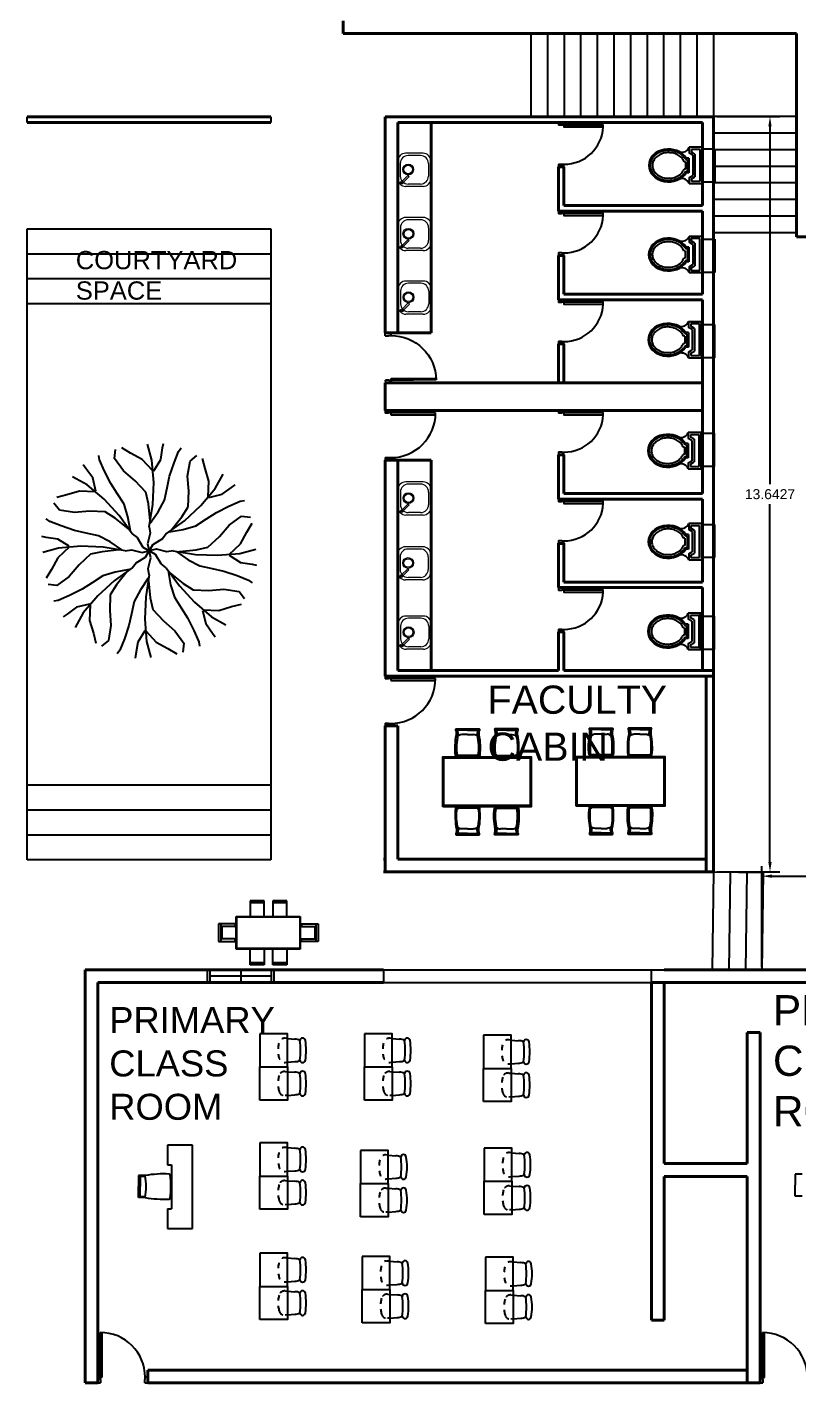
# Model space of a CAD drawing. Header units: metres. Extents: x -353 to 1688, y -477 to 135.
# Drawn here: x 491.9 to 505.81, y -351.88 to -327.39 of the extents above; entities that cross this region are included whole.
import ezdxf

# ---------------------------------------------------------------- set-up
doc = ezdxf.new("R2010")
doc.units = ezdxf.units.M
doc.header["$MEASUREMENT"] = 0
doc.linetypes.add('HIDDEN2', pattern=[0.1875, 0.125, -0.0625])
for name, color, linetype in [('ARCH', 7, 'Continuous'), ('door space', 1, 'Continuous'), ('ID-LOOSE2', 8, 'Continuous'), ('TREES', 82, 'Continuous'), ('WINDOW', 10, 'Continuous')]:
    doc.layers.add(name, color=color, linetype=linetype)
doc.layers.add('DIMENSION', color=240, linetype='Continuous', lineweight=40)
doc.layers.add('WALL', color=2, linetype='Continuous', lineweight=40)
for name, color, linetype, plot in [('FURNITURE', 130, 'Continuous', False), ('STAIR', 231, 'Continuous', False), ('TEXT', 141, 'Continuous', False)]:
    doc.layers.add(name, color=color, linetype=linetype, plot=plot)
doc.styles.get("Standard").update_dxf_attribs({"font": 'arial.ttf'})
doc.dimstyles.new('Annotative', dxfattribs={"dimscale": 0, "dimtxt": 0.18, "dimasz": 0.18, "dimexe": 0.18, "dimexo": 0.0625, "dimgap": 0.09, "dimtad": 0, "dimtih": 1, "dimtoh": 1, "dimdec": 4, "dimzin": 0, "dimdsep": 46, "dimtxsty": 'Standard', "dimcen": 0.09, "dimadec": 0, "dimazin": 0, "dimtfac": 1, "dimtdec": 4, "dimtofl": 0, "dimtmove": 0, "dimatfit": 3, "dimfxl": 1, "dimtolj": 1, "dimtzin": 0, "dimarcsym": 0})

# ---------------------------------------------------------------- blocks, each defined once
blk = doc.blocks.new('BRANCHZ', base_point=(0.5, 0.5))
for p, q in [((0.8758, 0.6211), (0.9341, 0.6629)), ((0.9341, 0.6629), (0.9759, 0.6586)), ((0.8297, 0.5667), (0.8758, 0.6211)), ((0.9298, 0.5334), (0.9591, 0.5878)), ((0.9591, 0.5878), (0.9842, 0.6293)), ((0.7213, 0.5041), (0.7756, 0.5166)), ((0.7756, 0.5166), (0.8297, 0.5667)), ((0.8758, 0.4833), (0.9298, 0.5334)), ((0.5334, 0.5083), (0.5, 0.5)), ((0.5835, 0.4958), (0.5335, 0.5083)), ((0.6126, 0.5001), (0.5835, 0.4958)), ((0.6126, 0.5001), (0.717, 0.4833)), ((0.6294, 0.4958), (0.6837, 0.4582)), ((0.6416, 0.496), (0.7213, 0.5041)), ((0.6837, 0.4582), (0.7381, 0.4289)), ((0.717, 0.4833), (0.8214, 0.479)), ((0.8214, 0.479), (0.9258, 0.4876)), ((0.8758, 0.479), (0.9298, 0.4457)), ((0.9258, 0.4876), (1.001, 0.5083)), ((0.7381, 0.4289), (0.7964, 0.4164)), ((0.7964, 0.4164), (0.8507, 0.4039)), ((0.8507, 0.4039), (0.9133, 0.3831)), ((0.9133, 0.3831), (0.9674, 0.3623)), ((0.9298, 0.4457), (0.9842, 0.4375)), ((0.9842, 0.4375), (1.005, 0.4332)), ((0.9674, 0.3623), (0.9842, 0.3498))]:
    blk.add_line(p, q)
blk = doc.blocks.new('TREE-16')
at = {"xscale": 120, "yscale": 120, "zscale": 120}
for rotation in [134.9999999999999, 90, 44.99999999999985, 180, 224.9999999999999, 314.9999999999998, 270]:
    blk.add_blockref('BRANCHZ', (0, 0), dxfattribs=dict(at, rotation=rotation))
blk.add_blockref('BRANCHZ', (0, 0), dxfattribs=at)
blk = doc.blocks.new('A$C50846A53')
at = {"linetype": 'Continuous'}
for p, q in [((0, 0.74), (0, 0.56)), ((0.5, 0.74), (0, 0.74)), ((0.47, 0.71), (0.03, 0.71)), ((0.03, 0.71), (0.03, 0.59)), ((0.03, 0.59), (0.063, 0.59)), ((0.093, 0.64), (0.063, 0.59)), ((0.11, 0.61), (0.08, 0.56)), ((0.093, 0.64), (0.407, 0.64)), ((0.11, 0.61), (0.39, 0.61)), ((0.42, 0.56), (0.39, 0.61)), ((0.437, 0.59), (0.407, 0.64)), ((0.437, 0.59), (0.47, 0.59)), ((0.47, 0.59), (0.47, 0.71)), ((0.5, 0.56), (0.5, 0.74)), ((0, 0.56), (0.08, 0.56)), ((0.15, 0.557), (0.15, 0.52)), ((0.15, 0.557), (0.351, 0.557)), ((0.17, 0.537), (0.332, 0.537)), ((0.2, 0.507), (0.2, 0.488)), ((0.2, 0.507), (0.301, 0.507)), ((0.301, 0.507), (0.301, 0.488)), ((0.351, 0.557), (0.351, 0.52)), ((0.42, 0.56), (0.5, 0.56))]:
    blk.add_line(p, q, dxfattribs=at)
for centre, radius, start, end in [((-0.039, 0.461), 0.106, 344.642, 68.7339), ((0.11, 0.542), 0.06, 306.0032, 355.4798), ((0.391, 0.542), 0.06, 184.5202, 233.9959), ((0.539, 0.461), 0.106, 111.2661, 195.358)]:
    blk.add_arc(centre, radius, start, end, dxfattribs=at)
blk.add_ellipse((0.251, 0.274), major_axis=(0, 0.274), ratio=0.828948, start_param=0.459479, end_param=5.823706, dxfattribs=at)
for points, knots in [([(0.145, 0.493), (0.144, 0.492), (0.143, 0.491), (0.132, 0.483), (0.123, 0.475), (0.106, 0.457), (0.098, 0.447), (0.084, 0.426), (0.077, 0.415), (0.066, 0.391), (0.061, 0.378), (0.053, 0.352), (0.05, 0.339), (0.045, 0.311), (0.044, 0.298), (0.043, 0.27), (0.043, 0.256), (0.046, 0.228), (0.049, 0.215), (0.055, 0.188), (0.059, 0.175), (0.069, 0.15), (0.075, 0.138), (0.088, 0.116), (0.095, 0.105), (0.111, 0.085), (0.12, 0.077), (0.138, 0.06), (0.147, 0.053), (0.167, 0.041), (0.178, 0.036), (0.199, 0.028), (0.209, 0.025), (0.231, 0.021), (0.242, 0.02), (0.264, 0.02), (0.275, 0.021), (0.297, 0.026), (0.307, 0.029), (0.328, 0.038), (0.338, 0.044), (0.358, 0.057), (0.367, 0.064), (0.385, 0.081), (0.394, 0.09), (0.409, 0.11), (0.416, 0.121), (0.429, 0.144), (0.434, 0.156), (0.444, 0.181), (0.448, 0.194), (0.454, 0.221), (0.456, 0.235), (0.458, 0.262), (0.458, 0.276), (0.457, 0.304), (0.455, 0.318), (0.45, 0.345), (0.447, 0.358), (0.438, 0.384), (0.433, 0.396), (0.421, 0.42), (0.414, 0.431), (0.399, 0.452), (0.391, 0.461), (0.374, 0.479), (0.365, 0.486), (0.356, 0.493)], [0.542145, 0.542145, 0.542145, 0.542145, 0.562703, 0.562703, 0.724661, 0.724661, 0.886619, 0.886619, 1.048577, 1.048577, 1.210535, 1.210535, 1.372493, 1.372493, 1.534451, 1.534451, 1.696409, 1.696409, 1.858367, 1.858367, 2.020325, 2.020325, 2.182283, 2.182283, 2.344241, 2.344241, 2.506199, 2.506199, 2.668157, 2.668157, 2.830115, 2.830115, 2.992073, 2.992073, 3.154031, 3.154031, 3.315989, 3.315989, 3.477947, 3.477947, 3.639905, 3.639905, 3.801863, 3.801863, 3.963821, 3.963821, 4.125779, 4.125779, 4.287737, 4.287737, 4.449695, 4.449695, 4.611653, 4.611653, 4.773611, 4.773611, 4.935569, 4.935569, 5.097526, 5.097526, 5.259484, 5.259484, 5.421442, 5.421442, 5.5834, 5.5834, 5.741045, 5.741045, 5.741045, 5.741045]), ([(0.2, 0.488), (0.17, 0.474), (0.164, 0.47), (0.151, 0.46), (0.144, 0.454), (0.13, 0.439), (0.123, 0.431), (0.111, 0.413), (0.106, 0.404), (0.096, 0.384), (0.091, 0.373), (0.084, 0.352), (0.081, 0.34), (0.076, 0.317), (0.075, 0.305), (0.073, 0.282), (0.073, 0.27), (0.074, 0.246), (0.076, 0.234), (0.08, 0.211), (0.083, 0.2), (0.09, 0.178), (0.095, 0.167), (0.104, 0.147), (0.11, 0.138), (0.122, 0.12), (0.128, 0.112), (0.142, 0.097), (0.149, 0.09), (0.165, 0.078), (0.173, 0.073), (0.189, 0.064), (0.197, 0.06), (0.214, 0.055), (0.222, 0.053), (0.239, 0.05), (0.248, 0.05), (0.266, 0.051), (0.276, 0.052), (0.296, 0.057), (0.306, 0.061), (0.325, 0.071), (0.335, 0.077), (0.353, 0.091), (0.361, 0.099), (0.377, 0.117), (0.384, 0.127), (0.398, 0.149), (0.404, 0.161), (0.414, 0.185), (0.418, 0.198), (0.424, 0.225), (0.426, 0.239), (0.428, 0.267), (0.428, 0.281), (0.426, 0.309), (0.424, 0.323), (0.418, 0.349), (0.414, 0.363), (0.404, 0.387), (0.398, 0.399), (0.385, 0.421), (0.378, 0.431), (0.362, 0.449), (0.353, 0.458), (0.338, 0.469), (0.332, 0.474), (0.301, 0.488)], [0.459479, 0.459479, 0.459479, 0.459479, 0.567422, 0.567422, 0.720865, 0.720865, 0.874307, 0.874307, 1.02775, 1.02775, 1.181192, 1.181192, 1.334635, 1.334635, 1.488077, 1.488077, 1.64152, 1.64152, 1.794963, 1.794963, 1.948405, 1.948405, 2.101848, 2.101848, 2.25529, 2.25529, 2.408733, 2.408733, 2.562175, 2.562175, 2.715618, 2.715618, 2.86906, 2.86906, 3.022503, 3.022503, 3.175946, 3.175946, 3.356457, 3.356457, 3.536968, 3.536968, 3.717479, 3.717479, 3.89799, 3.89799, 4.078501, 4.078501, 4.259012, 4.259012, 4.439523, 4.439523, 4.620035, 4.620035, 4.800546, 4.800546, 4.981057, 4.981057, 5.161568, 5.161568, 5.342079, 5.342079, 5.52259, 5.52259, 5.703101, 5.703101, 5.823706, 5.823706, 5.823706, 5.823706])]:
    blk.add_open_spline(points, degree=3, knots=knots, dxfattribs=at)
blk = doc.blocks.new('DOOR-80')
at = {"layer": 'ARCH', "color": 32}
for p, q in [((-360, -263), (-360, -363)), ((-315, -263), (-360, -263)), ((-360, -363), (-310, -363)), ((-315, -263), (-315, -303)), ((-310, -303), (-315, -303)), ((-310, -303), (-310, -363)), ((390, -363), (390, -303)), ((395, -303), (390, -303)), ((390, -363), (440, -363)), ((440, -263), (395, -263)), ((395, -303), (395, -263)), ((440, -363), (440, -263))]:
    blk.add_line(p, q, dxfattribs=at)
blk.add_lwpolyline([(-280, 447), (-315, 447), (-315, -263), (-280, -263)], close=True, dxfattribs=at)
at = {"layer": 'ARCH', "color": 40}
blk.add_arc((-315, -263), 710, 0, 87.1744, dxfattribs=at)
blk = doc.blocks.new('A$C027E3DAA')
at = {"lineweight": 5}
for p, q in [((48, 356), (128, 276)), ((142, 290), (63, 369)), ((320, 420), (100, 420)), ((291, 388), (131, 388)), ((0, 100), (0, 320)), ((31, 132), (31, 288)), ((128, 276), (142, 290)), ((391, 132), (391, 288)), ((420, 100), (420, 320)), ((291, 32), (131, 32)), ((320, 0), (100, 0))]:
    blk.add_line(p, q, dxfattribs=at)
for centre, radius in [((47, 373), 16.5), ((47, 373), 8.24), ((214, 287), 68.5), ((214, 287), 54.8)]:
    blk.add_circle(centre, radius, dxfattribs=at)
for centre, start, end in [((100, 320), 90, 180), ((131, 288), 90, 180), ((291, 288), 0, 90), ((320, 320), 0, 90), ((100, 100), 180, 270), ((131, 132), 180, 270), ((291, 132), 270, 0), ((320, 100), 270, 0)]:
    blk.add_arc(centre, 100, start, end, dxfattribs=at)
blk = doc.blocks.new('A$C1D6968EA')
at = {"layer": 'ID-LOOSE2'}
for p, q in [((0.001, 0.385), (0.02, 0.387)), ((0.02, 0.387), (0.016, 0.396)), ((0.02, 0.387), (0.02, 0.396)), ((0.374, 0.201), (0.374, 0.308)), ((0.455, 0.201), (0.455, 0.385)), ((0.456, 0.201), (0.456, 0.385)), ((0.464, 0.201), (0.464, 0.385)), ((0.001, 0.017), (0.02, 0.016)), ((0.02, 0.016), (0.016, 0.006)), ((0.02, 0.016), (0.02, 0.006)), ((0.374, 0.201), (0.374, 0.094)), ((0.455, 0.201), (0.455, 0.018)), ((0.456, 0.201), (0.456, 0.018)), ((0.464, 0.201), (0.464, 0.017))]:
    blk.add_line(p, q, dxfattribs=at)
for centre, radius, start, end in [((0.137, -0.752), 1.154, 78.4357, 96.8363), ((-0.011, 0.389), 0.012, 341.7536, 26.5375), ((0.276, 0.307), 0.0978, 0.5164, 53.1927), ((0.346, 0.685), 0.317, 271.1591, 287.5641), ((0.394, 0.618), 0.241, 264.5513, 285.9626), ((0.454, 0.385), 0.000433, 341.7715, 99.2202), ((0.455, 0.385), 0.000725, 357.3762, 107.5208), ((0.461, 0.384), 0.00242, 10.345, 111.3742), ((0.137, 1.154), 1.154, 263.1637, 281.5643), ((-0.011, 0.014), 0.012, 333.4625, 18.2464), ((0.276, 0.095), 0.0978, 306.8073, 359.4836), ((0.346, -0.282), 0.317, 72.4359, 88.8409), ((0.394, -0.216), 0.241, 74.0374, 95.4487), ((0.454, 0.018), 0.000433, 260.7798, 18.2285), ((0.455, 0.018), 0.000725, 252.4792, 2.6238), ((0.461, 0.018), 0.00242, 248.6258, 349.655)]:
    blk.add_arc(centre, radius, start, end, dxfattribs=at)
blk = doc.blocks.new('A$C317A697B')
for p, q in [((-116, 441), (-514, 441)), ((-514, 441), (-514, 0)), ((-116, 398), (-514, 398)), ((-116, 385), (-514, 385)), ((-116, 0), (-116, 441)), ((523, 441), (125, 441)), ((125, 441), (125, 0)), ((523, 398), (125, 398)), ((523, 385), (125, 385)), ((523, 0), (523, 441)), ((-899, -912), (-899, 0)), ((-899, 0), (899, 0)), ((899, 0), (899, -912)), ((-899, -205), (-1402, -205)), ((-1402, -205), (-1402, -699)), ((-1336, -205), (-1336, -699)), ((-946, -274), (-1336, -274)), ((-1311, -274), (-1311, -630)), ((-932, -205), (-932, -259)), ((-889, -902), (-889, -10)), ((-889, -10), (889, -10)), ((889, -10), (889, -902)), ((899, -205), (1402, -205)), ((932, -205), (932, -259)), ((946, -274), (1336, -274)), ((1311, -274), (1311, -630)), ((1336, -205), (1336, -699)), ((1402, -205), (1402, -699)), ((-1402, -699), (-899, -699)), ((-946, -630), (-1336, -630)), ((-932, -699), (-932, -645)), ((1402, -699), (899, -699)), ((932, -699), (932, -645)), ((946, -630), (1336, -630)), ((899, -912), (-899, -912)), ((889, -902), (-889, -902)), ((-514, -1353), (-514, -912)), ((-116, -912), (-116, -1353)), ((125, -1353), (125, -912)), ((523, -912), (523, -1353)), ((-116, -1297), (-514, -1297)), ((-116, -1309), (-514, -1309)), ((-116, -1353), (-514, -1353)), ((523, -1297), (125, -1297)), ((523, -1309), (125, -1309)), ((523, -1353), (125, -1353))]:
    blk.add_line(p, q)
for centre, start, end in [((-946, -259), 270, 0), ((946, -259), 180, 270), ((-946, -645), 0, 90), ((946, -645), 90, 180)]:
    blk.add_arc(centre, 14.7, start, end)
blk = doc.blocks.new('*D166')
at = {"layer": 'Defpoints', "color": 0, "transparency": 16777216}
for p in [(504.299, -329.008), (504.299, -342.651), (505.32, -342.651)]:
    blk.add_point(p, dxfattribs=at)
at = {"layer": 'DIMENSION', "color": 0, "lineweight": -2, "transparency": 16777216}
for p, q in [((504.362, -329.008), (505.5, -329.008)), ((505.32, -329.188), (505.32, -335.648)), ((505.32, -342.471), (505.32, -336.011)), ((504.361, -342.651), (505.5, -342.651))]:
    blk.add_line(p, q, dxfattribs=at)
at = {"layer": 'DIMENSION', "color": 0, "transparency": 16777216}
for points in [[(505.29, -329.188), (505.35, -329.188), (505.32, -329.008)], [(505.29, -342.471), (505.35, -342.471), (505.32, -342.651)]]:
    blk.add_solid(points, dxfattribs=at)
at = {"layer": 'DIMENSION', "color": 0, "transparency": 16777216, "insert": (505.32, -335.83), "char_height": 0.18, "attachment_point": 5}
blk.add_mtext('\\A1;13.6427', dxfattribs=at)
blk = doc.blocks.new('*D167')
at = {"layer": 'Defpoints', "color": 0, "transparency": 16777216}
for p in [(515.387, -342.729), (505.175, -344.433), (515.387, -344.421)]:
    blk.add_point(p, dxfattribs=at)
at = {"layer": 'DIMENSION', "color": 0, "lineweight": -2, "transparency": 16777216}
for p, q in [((505.175, -344.37), (505.175, -342.549)), ((515.387, -344.358), (515.387, -342.549)), ((505.355, -342.729), (509.756, -342.729)), ((515.207, -342.729), (510.806, -342.729))]:
    blk.add_line(p, q, dxfattribs=at)
at = {"layer": 'DIMENSION', "color": 0, "transparency": 16777216}
for points in [[(505.355, -342.699), (505.355, -342.759), (505.175, -342.729)], [(515.207, -342.699), (515.207, -342.759), (515.387, -342.729)]]:
    blk.add_solid(points, dxfattribs=at)
at = {"layer": 'DIMENSION', "color": 0, "transparency": 16777216, "insert": (510.281, -342.729), "char_height": 0.18, "attachment_point": 5}
blk.add_mtext('\\A1;10.2117', dxfattribs=at)

msp = doc.modelspace()

# ---------------------------------------------------------------- linework, layer by layer
for p, q in [((500.99921, -327.50818), (500.99921, -329.00818)), ((501.89921, -327.50818), (501.89921, -329.00818)), ((504.29921, -327.50818), (504.29921, -329.00818)), ((504.29921, -329.00818), (500.99921, -329.00818)), ((492.94998, -344.42084), (498.33921, -344.42084)), ((493.17998, -344.42084), (498.33921, -344.42084)), ((503.17998, -344.42084), (503.40998, -344.42084)), ((492.94998, -351.88084), (493.17998, -351.88084)), ((494.07998, -351.65084), (503.17998, -351.65084)), ((494.07998, -351.88084), (503.40998, -351.88084))]:
    msp.add_line(p, q)
at = {"layer": 'Defpoints'}
for p, q in [((491.90173, -329.11632), (491.90173, -329.01632)), ((496.30173, -329.01632), (496.30173, -329.11632)), ((491.90173, -331.03664), (496.30173, -331.03664)), ((491.90173, -342.43664), (491.90173, -331.03664)), ((496.30173, -331.03664), (496.30173, -342.43664)), ((496.30173, -342.43664), (491.90173, -342.43664))]:
    msp.add_line(p, q, dxfattribs=at)
at = {"layer": 'door space'}
for p, q in [((498.36953, -332.92009), (498.46953, -332.91908)), ((498.37003, -332.97009), (498.36953, -332.92009)), ((498.37003, -332.97009), (498.43003, -332.96948)), ((498.42998, -332.96448), (498.46998, -332.96408)), ((498.46953, -332.91908), (498.46998, -332.96408)), ((498.47776, -333.73904), (499.28772, -333.73091)), ((498.47811, -333.77404), (498.47776, -333.73904)), ((499.28807, -333.76591), (498.47811, -333.77404)), ((498.43806, -333.76944), (498.37806, -333.77004)), ((498.37857, -333.82004), (498.37806, -333.77004)), ((498.47856, -333.81904), (498.37857, -333.82004)), ((498.43806, -333.76944), (498.43811, -333.77444)), ((498.47811, -333.77404), (498.43811, -333.77444)), ((498.47811, -333.77404), (498.47856, -333.81904)), ((498.37098, -334.31434), (498.37098, -334.36434)), ((498.47098, -334.31434), (498.37098, -334.31434)), ((498.43098, -334.36434), (498.37098, -334.36434)), ((498.47098, -334.35934), (498.43098, -334.35934)), ((498.43098, -334.36434), (498.43098, -334.35934)), ((498.47098, -334.35934), (498.47098, -334.31434)), ((499.28098, -334.35934), (498.47098, -334.35934)), ((498.47098, -334.35934), (498.47098, -334.39434)), ((498.47098, -334.39434), (499.28098, -334.39434)), ((498.37098, -335.16434), (498.37098, -335.21434)), ((498.37098, -335.16434), (498.43098, -335.16434)), ((498.37098, -335.21434), (498.47098, -335.21434)), ((498.43098, -335.16934), (498.43098, -335.16434)), ((498.43098, -335.16934), (498.47098, -335.16934)), ((498.47098, -335.21434), (498.47098, -335.16934)), ((498.36889, -339.11632), (498.36889, -339.16632)), ((498.46889, -339.11632), (498.36889, -339.11632)), ((498.46889, -339.16132), (498.46889, -339.11632)), ((498.42889, -339.16632), (498.36889, -339.16632)), ((498.46889, -339.16132), (498.42889, -339.16132)), ((498.42889, -339.16632), (498.42889, -339.16132)), ((499.27889, -339.16132), (498.46889, -339.16132)), ((498.46889, -339.16132), (498.46889, -339.19632)), ((498.46889, -339.19632), (499.27889, -339.19632)), ((498.36889, -339.96632), (498.36889, -340.01632)), ((498.36889, -339.96632), (498.42889, -339.96632)), ((498.36889, -340.01632), (498.46889, -340.01632)), ((498.42889, -339.97132), (498.42889, -339.96632)), ((498.42889, -339.97132), (498.46889, -339.97132)), ((498.46889, -340.01632), (498.46889, -339.97132)), ((493.22317, -350.97015), (493.22317, -351.78015)), ((493.25817, -351.78015), (493.25817, -350.97015)), ((505.1849, -350.97084), (505.1849, -351.78084)), ((505.2199, -351.78084), (505.2199, -350.97084)), ((493.22317, -351.78015), (493.17817, -351.78015)), ((493.17817, -351.78015), (493.17817, -351.88015)), ((493.17817, -351.88015), (493.22817, -351.88015)), ((493.22317, -351.78015), (493.25817, -351.78015)), ((493.22317, -351.78015), (493.22317, -351.82015)), ((493.22817, -351.82015), (493.22317, -351.82015)), ((493.22817, -351.82015), (493.22817, -351.88015)), ((494.03317, -351.82015), (494.02817, -351.82015)), ((494.02817, -351.88015), (494.02817, -351.82015)), ((494.02817, -351.88015), (494.07817, -351.88015)), ((494.07817, -351.78015), (494.03317, -351.78015)), ((494.03317, -351.82015), (494.03317, -351.78015)), ((494.07817, -351.88015), (494.07817, -351.78015)), ((505.1849, -351.78084), (505.1399, -351.78084)), ((505.1399, -351.78084), (505.1399, -351.88084)), ((505.1399, -351.88084), (505.1899, -351.88084)), ((505.1849, -351.78084), (505.2199, -351.78084)), ((505.1849, -351.78084), (505.1849, -351.82084)), ((505.1899, -351.82084), (505.1849, -351.82084)), ((505.1899, -351.82084), (505.1899, -351.88084))]:
    msp.add_line(p, q, dxfattribs=at)
at = {"layer": 'door space', "extrusion": (0, 0, -1)}
msp.add_ellipse((498.47811, -333.77404), major_axis=(0.57848, -0.56698), ratio=1, start_param=3.92699082, end_param=5.49778714, dxfattribs=at)
at = {"layer": 'door space'}
for centre, major_axis in [((498.47098, -334.35934), (0.57276, 0.57276)), ((498.46889, -339.16132), (0.57276, 0.57276)), ((493.22317, -351.78015), (-0.57276, 0.57276)), ((505.1849, -351.78084), (-0.57276, 0.57276))]:
    msp.add_ellipse(centre, major_axis=major_axis, ratio=1, start_param=3.92699082, end_param=5.49778714, dxfattribs=at)
at = {"layer": 'FURNITURE'}
for p, q in [((496.6035, -345.66068), (496.73857, -345.67264)), ((498.49408, -345.66068), (498.62915, -345.67264)), ((500.64309, -345.68786), (500.77816, -345.69983)), ((496.6035, -346.08879), (496.73857, -346.079)), ((498.49408, -346.08879), (498.62915, -346.079)), ((500.64309, -346.11597), (500.77816, -346.10618)), ((496.6035, -346.25999), (496.73857, -346.26978)), ((498.49408, -346.25999), (498.62915, -346.26978)), ((500.64309, -346.28718), (500.77816, -346.29697)), ((496.6035, -346.6881), (496.73857, -346.67614)), ((498.49408, -346.6881), (498.62915, -346.67614)), ((500.64309, -346.71528), (500.77816, -346.70332)), ((494.43673, -347.58987), (494.43673, -347.93987)), ((494.88673, -347.58987), (494.43673, -347.58987)), ((494.88673, -349.08987), (494.88673, -347.58987)), ((496.60372, -347.63126), (496.73879, -347.64322)), ((494.43673, -347.93987), (494.51173, -347.93987)), ((494.51173, -347.93987), (494.51173, -348.73987)), ((498.42608, -347.76716), (498.56115, -347.77912)), ((500.65669, -347.72639), (500.79177, -347.73835)), ((494.03673, -348.13487), (493.91173, -348.13487)), ((493.91173, -348.13487), (493.91173, -348.33487)), ((494.03877, -348.15087), (493.94673, -348.15087)), ((493.94673, -348.15087), (493.94673, -348.33487)), ((496.60372, -348.05936), (496.73879, -348.04957)), ((498.42608, -348.19527), (498.56115, -348.18548)), ((500.65669, -348.15449), (500.79177, -348.1447)), ((505.90216, -348.10939), (505.77716, -348.10939)), ((505.77716, -348.10939), (505.77716, -348.30939)), ((493.91173, -348.53487), (493.91173, -348.33487)), ((493.94673, -348.51887), (493.94673, -348.33487)), ((496.60372, -348.23057), (496.73879, -348.24036)), ((498.42608, -348.36647), (498.56115, -348.37626)), ((500.65669, -348.3257), (500.79177, -348.33549)), ((505.77716, -348.50939), (505.77716, -348.30939)), ((494.03673, -348.53487), (493.91173, -348.53487)), ((494.03877, -348.51887), (493.94673, -348.51887)), ((496.60372, -348.65868), (496.73879, -348.64671)), ((505.90216, -348.50939), (505.77716, -348.50939)), ((494.43673, -348.73987), (494.51173, -348.73987)), ((494.43673, -348.73987), (494.43673, -349.08987)), ((498.42608, -348.79458), (498.56115, -348.78262)), ((500.65669, -348.75381), (500.79177, -348.74184)), ((494.43673, -349.08987), (494.88673, -349.08987)), ((496.60372, -349.62471), (496.73879, -349.63668)), ((498.45328, -349.68338), (498.58835, -349.69534)), ((500.6839, -349.69697), (500.81897, -349.70893)), ((496.60372, -350.05282), (496.73879, -350.04303)), ((498.45328, -350.11148), (498.58835, -350.10169)), ((500.6839, -350.12507), (500.81897, -350.11528)), ((496.60372, -350.22403), (496.73879, -350.23382)), ((498.45328, -350.28269), (498.58835, -350.29248)), ((500.6839, -350.29628), (500.81897, -350.30607)), ((496.60372, -350.65213), (496.73879, -350.64017)), ((498.45328, -350.71079), (498.58835, -350.69883)), ((500.6839, -350.72438), (500.81897, -350.71242))]:
    msp.add_line(p, q, dxfattribs=at)
for points in [[(500.07033, -340.0846, 0.10252325), (500.06075, -340.17198, -0.08046065), (500.07632, -340.54921, -0.30229994), (500.0519, -340.54628, 0.1979323), (500.04276, -340.54562, -0.02819302), (499.98869, -340.54921), (499.85864, -340.54921), (499.7286, -340.54921, -0.02819302), (499.67453, -340.54562, 0.1979323), (499.66539, -340.54628, -0.30229994), (499.64096, -340.54921, -0.08046065), (499.65654, -340.17198, 0.10252325), (499.64695, -340.0846, -0.58711132), (499.65773, -340.06541), (500.05955, -340.06541, -0.58711132)], [(500.34695, -340.0846, -0.10252325), (500.35654, -340.17198, 0.08046065), (500.34096, -340.54921, 0.30229994), (500.36539, -340.54628, -0.1979323), (500.37453, -340.54562, 0.02819302), (500.4286, -340.54921), (500.55864, -340.54921), (500.68869, -340.54921, 0.02819302), (500.74276, -340.54562, -0.1979323), (500.7519, -340.54628, 0.30229994), (500.77632, -340.54921, 0.08046065), (500.76075, -340.17198, -0.10252325), (500.77033, -340.0846, 0.58711132), (500.75955, -340.06541), (500.35773, -340.06541, 0.58711132)], [(502.48123, -340.07544, 0.10252325), (502.47165, -340.16283, -0.08046065), (502.48722, -340.54005, -0.30229994), (502.4628, -340.53713, 0.1979323), (502.45366, -340.53646, -0.02819302), (502.39959, -340.54005), (502.26954, -340.54005), (502.1395, -340.54005, -0.02819302), (502.08543, -340.53646, 0.1979323), (502.07629, -340.53713, -0.30229994), (502.05186, -340.54005, -0.08046065), (502.06743, -340.16283, 0.10252325), (502.05785, -340.07544, -0.58711132), (502.06863, -340.05625), (502.47045, -340.05625, -0.58711132)], [(502.75785, -340.07544, -0.10252325), (502.76743, -340.16283, 0.08046065), (502.75186, -340.54005, 0.30229994), (502.77629, -340.53713, -0.1979323), (502.78543, -340.53646, 0.02819302), (502.8395, -340.54005), (502.96954, -340.54005), (503.09959, -340.54005, 0.02819302), (503.15366, -340.53646, -0.1979323), (503.1628, -340.53713, 0.30229994), (503.18722, -340.54005, 0.08046065), (503.17165, -340.16283, -0.10252325), (503.18123, -340.07544, 0.58711132), (503.17045, -340.05625), (502.76863, -340.05625, 0.58711132)], [(500.07033, -341.96383, -0.10252325), (500.06075, -341.87644, 0.08046065), (500.07632, -341.49921, 0.30229994), (500.0519, -341.50214, -0.1979323), (500.04276, -341.5028, 0.02819302), (499.98869, -341.49921), (499.85864, -341.49921), (499.7286, -341.49921, 0.02819302), (499.67453, -341.5028, -0.1979323), (499.66539, -341.50214, 0.30229994), (499.64096, -341.49921, 0.08046065), (499.65654, -341.87644, -0.10252325), (499.64695, -341.96383, 0.58711132), (499.65773, -341.98301), (500.05955, -341.98301, 0.58711132)], [(500.34695, -341.96383, 0.10252325), (500.35654, -341.87644, -0.08046065), (500.34096, -341.49921, -0.30229994), (500.36539, -341.50214, 0.1979323), (500.37453, -341.5028, -0.02819302), (500.4286, -341.49921), (500.55864, -341.49921), (500.68869, -341.49921, -0.02819302), (500.74276, -341.5028, 0.1979323), (500.7519, -341.50214, -0.30229994), (500.77632, -341.49921, -0.08046065), (500.76075, -341.87644, 0.10252325), (500.77033, -341.96383, -0.58711132), (500.75955, -341.98301), (500.35773, -341.98301, -0.58711132)], [(502.48123, -341.95467, -0.10252325), (502.47165, -341.86728, 0.08046065), (502.48722, -341.49005, 0.30229994), (502.4628, -341.49298, -0.1979323), (502.45366, -341.49365, 0.02819302), (502.39959, -341.49005), (502.26954, -341.49005), (502.1395, -341.49005, 0.02819302), (502.08543, -341.49365, -0.1979323), (502.07629, -341.49298, 0.30229994), (502.05186, -341.49005, 0.08046065), (502.06743, -341.86728, -0.10252325), (502.05785, -341.95467, 0.58711132), (502.06863, -341.97385), (502.47045, -341.97385, 0.58711132)], [(502.75785, -341.95467, 0.10252325), (502.76743, -341.86728, -0.08046065), (502.75186, -341.49005, -0.30229994), (502.77629, -341.49298, 0.1979323), (502.78543, -341.49365, -0.02819302), (502.8395, -341.49005), (502.96954, -341.49005), (503.09959, -341.49005, -0.02819302), (503.15366, -341.49365, 0.1979323), (503.1628, -341.49298, -0.30229994), (503.18722, -341.49005, -0.08046065), (503.17165, -341.86728, 0.10252325), (503.18123, -341.95467, -0.58711132), (503.17045, -341.97385), (502.76863, -341.97385, -0.58711132)]]:
    msp.add_lwpolyline(points, format="xyb", close=True, dxfattribs=at)
for points in [[(499.40864, -341.47421), (499.40864, -340.57421), (501.00864, -340.57421), (501.00864, -341.47421)], [(499.42864, -341.45421), (499.42864, -340.59421), (500.98864, -340.59421), (500.98864, -341.45421)], [(501.81954, -341.46505), (501.81954, -340.56505), (503.41954, -340.56505), (503.41954, -341.46505)], [(501.83954, -341.44505), (501.83954, -340.58505), (503.39954, -340.58505), (503.39954, -341.44505)], [(496.1035, -345.57439), (496.1035, -346.17439), (496.6035, -346.17439), (496.6035, -345.57439)], [(497.99408, -345.57439), (497.99408, -346.17439), (498.49408, -346.17439), (498.49408, -345.57439)], [(500.14309, -345.60157), (500.14309, -346.20157), (500.64309, -346.20157), (500.64309, -345.60157)], [(496.1035, -346.77439), (496.1035, -346.17439), (496.6035, -346.17439), (496.6035, -346.77439)], [(497.99408, -346.77439), (497.99408, -346.17439), (498.49408, -346.17439), (498.49408, -346.77439)], [(500.14309, -346.80157), (500.14309, -346.20157), (500.64309, -346.20157), (500.64309, -346.80157)], [(496.10372, -347.54497), (496.10372, -348.14497), (496.60372, -348.14497), (496.60372, -347.54497)], [(497.92608, -347.68087), (497.92608, -348.28087), (498.42608, -348.28087), (498.42608, -347.68087)], [(500.15669, -347.6401), (500.15669, -348.2401), (500.65669, -348.2401), (500.65669, -347.6401)], [(496.10372, -348.74497), (496.10372, -348.14497), (496.60372, -348.14497), (496.60372, -348.74497)], [(497.92608, -348.88087), (497.92608, -348.28087), (498.42608, -348.28087), (498.42608, -348.88087)], [(500.15669, -348.8401), (500.15669, -348.2401), (500.65669, -348.2401), (500.65669, -348.8401)], [(496.10372, -349.53842), (496.10372, -350.13842), (496.60372, -350.13842), (496.60372, -349.53842)], [(497.95328, -349.59709), (497.95328, -350.19709), (498.45328, -350.19709), (498.45328, -349.59709)], [(500.1839, -349.61068), (500.1839, -350.21068), (500.6839, -350.21068), (500.6839, -349.61068)], [(496.10372, -350.73842), (496.10372, -350.13842), (496.60372, -350.13842), (496.60372, -350.73842)], [(497.95328, -350.79709), (497.95328, -350.19709), (498.45328, -350.19709), (498.45328, -350.79709)], [(500.1839, -350.81068), (500.1839, -350.21068), (500.6839, -350.21068), (500.6839, -350.81068)]]:
    msp.add_lwpolyline(points, close=True, dxfattribs=at)
at = {"layer": 'FURNITURE', "linetype": 'HIDDEN2', "ltscale": 0.03, "flags": 128}
for points in [[(496.6035, -345.66068), (496.56071, -345.65689, 0.35850154), (496.45424, -345.72992, 0.14150797), (496.45424, -346.01886, 0.35850154), (496.56071, -346.09189), (496.6035, -346.08879)], [(498.49408, -345.66068), (498.45129, -345.65689, 0.35850154), (498.34483, -345.72992, 0.14150797), (498.34483, -346.01886, 0.35850154), (498.45129, -346.09189), (498.49408, -346.08879)], [(500.64309, -345.68786), (500.6003, -345.68407, 0.35850154), (500.49384, -345.7571, 0.14150797), (500.49384, -346.04604, 0.35850154), (500.6003, -346.11907), (500.64309, -346.11597)], [(496.60372, -347.63126), (496.56093, -347.62747, 0.35850154), (496.45447, -347.70049, 0.14150797), (496.45447, -347.98944, 0.35850154), (496.56093, -348.06246), (496.60372, -348.05936)], [(500.65669, -347.72639), (500.6139, -347.7226, 0.35850154), (500.50744, -347.79563, 0.14150797), (500.50744, -348.08457, 0.35850154), (500.6139, -348.1576), (500.65669, -348.15449)], [(498.42608, -347.76716), (498.38329, -347.76337, 0.35850154), (498.27682, -347.8364, 0.14150797), (498.27682, -348.12534, 0.35850154), (498.38329, -348.19837), (498.42608, -348.19527)], [(496.60372, -349.62471), (496.56093, -349.62092, 0.35850154), (496.45447, -349.69395, 0.14150797), (496.45447, -349.98289, 0.35850154), (496.56093, -350.05592), (496.60372, -350.05282)], [(498.45328, -349.68338), (498.41049, -349.67959, 0.35850154), (498.30403, -349.75261, 0.14150797), (498.30403, -350.04156, 0.35850154), (498.41049, -350.11458), (498.45328, -350.11148)], [(500.6839, -349.69697), (500.64111, -349.69318, 0.35850154), (500.53464, -349.7662, 0.14150797), (500.53464, -350.05515, 0.35850154), (500.64111, -350.12817), (500.6839, -350.12507)]]:
    msp.add_lwpolyline(points, format="xyb", dxfattribs=at)
at = {"layer": 'FURNITURE', "linetype": 'HIDDEN2', "ltscale": 0.03}
for points in [[(496.6035, -346.6881), (496.56071, -346.69189, -0.35850154), (496.45424, -346.61886, -0.14150797), (496.45424, -346.32992, -0.35850154), (496.56071, -346.25689), (496.6035, -346.25999)], [(498.49408, -346.6881), (498.45129, -346.69189, -0.35850154), (498.34483, -346.61886, -0.14150797), (498.34483, -346.32992, -0.35850154), (498.45129, -346.25689), (498.49408, -346.25999)], [(500.64309, -346.71528), (500.6003, -346.71907, -0.35850154), (500.49384, -346.64604, -0.14150797), (500.49384, -346.3571, -0.35850154), (500.6003, -346.28407), (500.64309, -346.28718)], [(496.60372, -348.65868), (496.56093, -348.66246, -0.35850154), (496.45447, -348.58944, -0.14150797), (496.45447, -348.30049, -0.35850154), (496.56093, -348.22747), (496.60372, -348.23057)], [(498.42608, -348.79458), (498.38329, -348.79837, -0.35850154), (498.27682, -348.72534, -0.14150797), (498.27682, -348.4364, -0.35850154), (498.38329, -348.36337), (498.42608, -348.36647)], [(500.65669, -348.75381), (500.6139, -348.7576, -0.35850154), (500.50744, -348.68457, -0.14150797), (500.50744, -348.39563, -0.35850154), (500.6139, -348.3226), (500.65669, -348.3257)], [(496.60372, -350.65213), (496.56093, -350.65592, -0.35850154), (496.45447, -350.58289, -0.14150797), (496.45447, -350.29395, -0.35850154), (496.56093, -350.22092), (496.60372, -350.22403)], [(498.45328, -350.71079), (498.41049, -350.71458, -0.35850154), (498.30403, -350.64156, -0.14150797), (498.30403, -350.35261, -0.35850154), (498.41049, -350.27959), (498.45328, -350.28269)], [(500.6839, -350.72438), (500.64111, -350.72817, -0.35850154), (500.53464, -350.65515, -0.14150797), (500.53464, -350.3662, -0.35850154), (500.64111, -350.29318), (500.6839, -350.29628)]]:
    msp.add_lwpolyline(points, format="xyb", dxfattribs=at)
at = {"layer": 'FURNITURE'}
for centre, radius, start, end in [((496.73857, -345.87582), 0.20318, 63.787788, 90), ((496.8783, -345.70259), 0.0508, 8.455473, 171.544527), ((495.7226, -345.87439), 1.2192, 351.544527, 8.455473), ((498.62915, -345.87582), 0.20318, 63.787788, 90), ((498.76888, -345.70259), 0.0508, 8.455473, 171.544527), ((497.61318, -345.87439), 1.2192, 351.544527, 8.455473), ((500.77816, -345.903), 0.20318, 63.787788, 90), ((500.91789, -345.72977), 0.0508, 8.455473, 171.544527), ((499.76219, -345.90157), 1.2192, 351.544527, 8.455473), ((496.73857, -345.87582), 0.20318, 270, 296.38199), ((496.8783, -346.04619), 0.0508, 188.455473, 351.544527), ((496.8783, -346.30259), 0.0508, 8.455473, 171.544527), ((498.62915, -345.87582), 0.20318, 270, 296.38199), ((498.76888, -346.04619), 0.0508, 188.455473, 351.544527), ((498.76888, -346.30259), 0.0508, 8.455473, 171.544527), ((500.77816, -345.903), 0.20318, 270, 296.38199), ((500.91789, -346.07337), 0.0508, 188.455473, 351.544527), ((496.73857, -346.47296), 0.20318, 63.61801, 90), ((495.7226, -346.47439), 1.2192, 351.544527, 8.455473), ((498.62915, -346.47296), 0.20318, 63.61801, 90), ((497.61318, -346.47439), 1.2192, 351.544527, 8.455473), ((500.77816, -346.50014), 0.20318, 63.61801, 90), ((500.91789, -346.32977), 0.0508, 8.455473, 171.544527), ((499.76219, -346.50157), 1.2192, 351.544527, 8.455473), ((496.73857, -346.47296), 0.20318, 270, 296.212212), ((496.8783, -346.64619), 0.0508, 188.455473, 351.544527), ((498.62915, -346.47296), 0.20318, 270, 296.212212), ((498.76888, -346.64619), 0.0508, 188.455473, 351.544527), ((500.77816, -346.50014), 0.20318, 270, 296.212212), ((500.91789, -346.67337), 0.0508, 188.455473, 351.544527), ((496.73879, -347.8464), 0.20318, 63.787788, 90), ((496.87852, -347.67317), 0.0508, 8.455473, 171.544527), ((495.72282, -347.84497), 1.2192, 351.544527, 8.455473), ((500.93149, -347.7683), 0.0508, 8.455473, 171.544527), ((498.56115, -347.9823), 0.20318, 63.787788, 90), ((498.70088, -347.80907), 0.0508, 8.455473, 171.544527), ((497.54518, -347.98087), 1.2192, 351.544527, 8.455473), ((500.79177, -347.94153), 0.20318, 63.787788, 90), ((499.77579, -347.9401), 1.2192, 351.544527, 8.455473), ((496.73879, -347.8464), 0.20318, 270, 296.38199), ((496.87852, -348.01677), 0.0508, 188.455473, 351.544527), ((498.56115, -347.9823), 0.20318, 270, 296.38199), ((498.70088, -348.15267), 0.0508, 188.455473, 351.544527), ((500.79177, -347.94153), 0.20318, 270, 296.38199), ((500.93149, -348.1119), 0.0508, 188.455473, 351.544527), ((496.73879, -348.44354), 0.20318, 63.61801, 90), ((496.87852, -348.27317), 0.0508, 8.455473, 171.544527), ((495.72282, -348.44497), 1.2192, 351.544527, 8.455473), ((498.56115, -348.57944), 0.20318, 63.61801, 90), ((498.70088, -348.40907), 0.0508, 8.455473, 171.544527), ((497.54518, -348.58087), 1.2192, 351.544527, 8.455473), ((500.79177, -348.53867), 0.20318, 63.61801, 90), ((500.93149, -348.3683), 0.0508, 8.455473, 171.544527), ((499.77579, -348.5401), 1.2192, 351.544527, 8.455473), ((496.73879, -348.44354), 0.20318, 270, 296.212212), ((496.87852, -348.61677), 0.0508, 188.455473, 351.544527), ((498.56115, -348.57944), 0.20318, 270, 296.212212), ((498.70088, -348.75267), 0.0508, 188.455473, 351.544527), ((500.79177, -348.53867), 0.20318, 270, 296.212212), ((500.93149, -348.7119), 0.0508, 188.455473, 351.544527), ((496.73879, -349.83985), 0.20318, 63.787788, 90), ((496.87852, -349.66662), 0.0508, 8.455473, 171.544527), ((495.72282, -349.83842), 1.2192, 351.544527, 8.455473), ((498.72808, -349.72528), 0.0508, 8.455473, 171.544527), ((498.58835, -349.89852), 0.20318, 63.787788, 90), ((497.57238, -349.89709), 1.2192, 351.544527, 8.455473), ((500.81897, -349.91211), 0.20318, 63.787788, 90), ((500.9587, -349.73887), 0.0508, 8.455473, 171.544527), ((499.803, -349.91068), 1.2192, 351.544527, 8.455473), ((496.73879, -349.83985), 0.20318, 270, 296.38199), ((496.87852, -350.01022), 0.0508, 188.455473, 351.544527), ((498.58835, -349.89852), 0.20318, 270, 296.38199), ((498.72808, -350.06889), 0.0508, 188.455473, 351.544527), ((500.81897, -349.91211), 0.20318, 270, 296.38199), ((500.9587, -350.08248), 0.0508, 188.455473, 351.544527), ((496.73879, -350.43699), 0.20318, 63.61801, 90), ((496.87852, -350.26662), 0.0508, 8.455473, 171.544527), ((495.72282, -350.43842), 1.2192, 351.544527, 8.455473), ((498.58835, -350.49566), 0.20318, 63.61801, 90), ((498.72808, -350.32528), 0.0508, 8.455473, 171.544527), ((497.57238, -350.49709), 1.2192, 351.544527, 8.455473), ((500.81897, -350.50925), 0.20318, 63.61801, 90), ((500.9587, -350.33887), 0.0508, 8.455473, 171.544527), ((499.803, -350.51068), 1.2192, 351.544527, 8.455473), ((496.73879, -350.43699), 0.20318, 270, 296.212212), ((496.87852, -350.61022), 0.0508, 188.455473, 351.544527), ((498.58835, -350.49566), 0.20318, 270, 296.212212), ((498.72808, -350.66889), 0.0508, 188.455473, 351.544527), ((500.81897, -350.50925), 0.20318, 270, 296.212212), ((500.9587, -350.68248), 0.0508, 188.455473, 351.544527)]:
    msp.add_arc(centre, radius, start, end, dxfattribs=at)
at = {"layer": 'FURNITURE', "color": 7}
for centre in [(495.6221, -345.87439), (497.51269, -345.87439), (499.6617, -345.90157), (495.6221, -346.47439), (497.51269, -346.47439), (499.6617, -346.50157), (495.62233, -347.84497), (497.44468, -347.98087), (499.6753, -347.9401), (495.62233, -348.44497), (497.44468, -348.58087), (499.6753, -348.5401), (495.62233, -349.83842), (497.47189, -349.89709), (499.7025, -349.91068), (495.62233, -350.43842), (497.47189, -350.49709), (499.7025, -350.51068)]:
    msp.add_arc(centre, 1.2192, 351.544527, 8.455473, dxfattribs=at)
at = {"layer": 'FURNITURE'}
for centre, major_axis, start_param, end_param in [((494.37473, -350.15637), (-1.44926, 1.44926), 5.45152419, 5.6634572), ((492.43659, -348.34737), (-1.14141, 1.14141), 3.93473471, 4.05901893), ((494.46859, -348.12898), (-0.01414, 0.01414), 4.02540934, 5.45152419), ((492.38335, -348.33487), (-1.4958, 1.4958), 3.92699082, 4.02540934), ((492.43659, -348.32237), (-1.14141, -1.14141), 2.22416638, 2.3484506), ((492.38335, -348.33487), (-1.4958, -1.4958), 2.25777597, 2.35619449), ((494.37473, -346.51337), (-1.44926, -1.44926), 0.61972811, 0.83166112), ((494.46859, -348.54076), (-0.01414, -0.01414), 0.83166112, 2.25777597)]:
    msp.add_ellipse(centre, major_axis=major_axis, ratio=1, start_param=start_param, end_param=end_param, dxfattribs=at)
at = {"layer": 'STAIR'}
for p, q in [((500.99921, -327.50818), (500.99921, -329.00818)), ((501.29921, -327.50818), (501.29921, -329.00818)), ((501.59921, -327.50818), (501.59921, -329.00818)), ((501.89921, -327.50818), (501.89921, -329.00818)), ((502.19921, -327.50818), (502.19921, -329.00818)), ((502.49921, -327.50818), (502.49921, -329.00818)), ((502.79921, -327.50818), (502.79921, -329.00818)), ((503.09921, -327.50818), (503.09921, -329.00818)), ((503.39921, -327.50818), (503.39921, -329.00818)), ((503.69921, -327.50818), (503.69921, -329.00818)), ((503.99921, -327.50818), (503.99921, -329.00818)), ((504.29921, -327.50818), (504.29921, -329.00818)), ((505.79921, -329.00818), (504.29921, -329.00818)), ((505.79921, -329.30818), (504.29921, -329.30818)), ((505.79921, -329.60818), (504.29921, -329.60818)), ((505.79921, -329.90818), (504.29921, -329.90818)), ((505.79921, -330.20818), (504.29921, -330.20818)), ((505.79921, -330.50818), (504.29921, -330.50818)), ((505.79921, -330.80818), (504.29921, -330.80818)), ((505.79921, -331.10818), (504.29921, -331.10818)), ((491.90173, -331.48664), (496.30173, -331.48664)), ((491.90173, -331.93664), (496.30173, -331.93664)), ((491.90173, -332.38664), (496.30173, -332.38664)), ((496.30173, -341.08664), (491.90173, -341.08664)), ((496.30173, -341.53664), (491.90173, -341.53664)), ((496.30173, -341.98664), (491.90173, -341.98664)), ((504.29889, -342.65084), (504.27498, -344.42084)), ((504.29889, -342.65084), (505.1988, -342.66299)), ((504.59886, -342.65489), (504.57496, -344.42489)), ((504.89883, -342.65894), (504.87493, -344.42894)), ((505.1988, -342.66299), (505.1749, -344.43299))]:
    msp.add_line(p, q, dxfattribs=at)
at = {"layer": 'WALL'}
for p, q in [((497.60921, -327.27818), (497.60921, -327.50818)), ((505.79921, -327.50818), (497.60921, -327.50818)), ((505.79921, -327.50818), (505.79921, -329.30818)), ((496.30173, -329.01632), (491.90173, -329.01632)), ((498.36889, -329.01632), (504.29889, -329.01632)), ((498.36889, -329.11632), (498.36889, -329.01632)), ((504.29889, -329.01632), (504.29889, -334.59984)), ((496.30173, -329.11632), (491.90173, -329.11632)), ((498.36889, -329.11632), (498.36889, -332.91632)), ((498.59889, -329.11632), (501.49889, -329.11632)), ((498.59889, -329.11632), (498.59889, -332.91632)), ((499.19889, -329.11632), (499.19889, -332.91632)), ((501.49889, -329.11632), (504.09889, -329.11632)), ((504.09889, -329.11632), (504.09889, -330.61632)), ((505.79921, -329.30818), (505.79921, -331.18112)), ((501.49889, -329.91632), (501.59889, -329.91632)), ((501.49889, -329.91632), (501.49889, -330.71632)), ((501.59889, -329.91632), (501.59889, -330.61632)), ((501.49889, -330.71632), (504.09889, -330.71632)), ((501.59889, -330.61632), (504.09889, -330.61632)), ((504.09889, -330.71632), (504.09889, -332.21632)), ((505.79921, -331.18112), (511.62921, -331.18112)), ((501.49889, -331.51632), (501.59889, -331.51632)), ((501.49889, -331.51632), (501.49889, -332.31632)), ((501.59889, -331.51632), (501.59889, -332.21632)), ((501.59889, -332.21632), (504.09889, -332.21632)), ((501.49889, -332.31632), (504.09889, -332.31632)), ((504.09889, -332.31632), (504.09889, -334.59984)), ((498.36889, -332.91632), (499.19889, -332.91632)), ((501.49889, -333.11632), (501.59889, -333.11632)), ((501.49889, -333.11632), (501.49889, -333.81632)), ((501.59889, -333.11632), (501.59889, -333.81632)), ((498.36889, -333.81632), (504.09889, -333.81632)), ((498.36889, -333.81632), (498.36889, -334.31632)), ((498.36889, -334.31632), (504.09889, -334.31632)), ((504.09889, -334.31632), (504.09889, -335.81632)), ((504.29889, -334.31632), (504.29889, -337.65918)), ((498.36889, -335.21632), (499.19889, -335.21632)), ((498.36889, -335.21632), (498.36889, -339.11632)), ((498.59889, -335.21632), (498.59889, -339.01632)), ((498.59889, -335.21632), (498.59889, -339.01632)), ((499.19889, -335.21632), (499.19889, -339.01632)), ((501.49889, -335.11632), (501.59889, -335.11632)), ((501.49889, -335.11632), (501.49889, -335.91632)), ((501.59889, -335.11632), (501.59889, -335.81632)), ((501.49889, -335.91632), (504.09889, -335.91632)), ((501.59889, -335.81632), (504.09889, -335.81632)), ((504.09889, -335.91632), (504.09889, -337.41632)), ((501.49889, -336.71632), (501.49889, -337.51632)), ((501.49889, -336.71732), (501.59889, -336.71732)), ((501.59889, -336.71632), (501.59889, -337.41632)), ((501.59889, -337.41632), (504.09889, -337.41632)), ((504.29889, -337.41632), (504.29889, -342.65084)), ((501.59889, -337.51632), (501.49889, -337.51632)), ((501.59889, -337.51632), (504.09889, -337.51632)), ((504.09889, -337.51632), (504.09889, -337.65918)), ((504.09889, -337.65918), (504.09889, -337.51632)), ((504.09889, -337.51632), (504.09889, -339.01632)), ((504.06889, -337.98028), (504.06889, -338.6327)), ((501.49889, -338.31632), (501.59889, -338.31632)), ((501.49889, -338.31632), (501.49889, -339.01632)), ((501.59889, -338.31632), (501.59889, -339.01632)), ((498.36889, -339.11632), (504.29889, -339.11632)), ((498.59889, -339.01632), (501.49889, -339.01632)), ((501.59889, -339.01632), (504.29889, -339.01632)), ((504.16889, -339.11632), (504.16889, -342.65084)), ((504.16889, -339.11632), (504.16889, -342.65084)), ((498.36889, -340.01632), (498.59889, -340.01632)), ((498.36889, -340.01632), (498.36889, -342.65084)), ((498.59889, -340.01632), (498.59889, -342.42084)), ((495.92998, -342.43664), (495.92998, -342.42084)), ((498.33921, -342.42084), (498.36889, -342.42084)), ((498.59889, -342.42084), (504.16889, -342.42084)), ((504.29889, -342.42084), (504.29921, -342.42084)), ((498.33921, -342.65084), (504.29921, -342.65084)), ((492.94998, -344.42084), (492.94998, -351.88084)), ((492.94998, -344.42084), (498.33921, -344.42084)), ((503.40998, -344.42084), (505.13998, -344.42084)), ((505.13998, -344.42084), (509.54579, -344.42084)), ((493.17998, -344.65084), (498.33921, -344.65084)), ((493.17998, -344.65084), (493.17998, -351.65084)), ((503.17998, -350.75084), (503.17998, -344.65084)), ((503.40998, -344.65084), (503.17998, -344.65084)), ((503.40998, -344.65084), (504.90998, -344.65084)), ((503.40998, -344.65084), (515.13998, -344.65084)), ((503.40998, -344.65084), (503.40998, -347.92084)), ((504.90998, -345.55084), (505.13998, -345.55084)), ((504.90998, -345.55084), (504.90998, -347.92084)), ((505.13998, -345.55084), (505.13998, -351.65084)), ((504.90998, -347.92084), (503.40998, -347.92084)), ((503.40998, -348.15084), (503.40998, -350.75084)), ((503.40998, -348.15084), (504.90998, -348.15084)), ((504.90998, -348.15084), (503.40998, -348.15084)), ((504.90998, -348.15084), (504.90998, -351.88084)), ((503.40998, -350.75084), (503.17998, -350.75084)), ((493.17998, -351.88084), (492.94998, -351.88084)), ((493.17998, -351.65084), (493.17998, -351.88084)), ((504.90998, -351.65084), (494.07998, -351.65084)), ((494.07998, -351.88084), (494.07998, -351.65084)), ((504.90998, -351.88084), (494.07998, -351.88084)), ((505.13998, -351.88084), (504.90998, -351.88084)), ((505.1399, -351.65093), (505.1399, -351.88093))]:
    msp.add_line(p, q, dxfattribs=at)
at = {"layer": 'WINDOW'}
for p, q in [((504.09625, -330.19201), (504.09625, -329.59201)), ((504.09625, -329.59201), (504.32625, -329.59201)), ((504.32625, -329.59201), (504.32625, -330.19201)), ((504.32625, -330.19201), (504.09625, -330.19201)), ((504.09377, -331.82585), (504.09377, -331.22585)), ((504.09377, -331.22585), (504.32377, -331.22585)), ((504.32377, -331.22585), (504.32377, -331.82585)), ((504.32377, -331.82585), (504.09377, -331.82585)), ((504.08501, -333.36603), (504.08501, -332.76603)), ((504.08501, -332.76603), (504.31501, -332.76603)), ((504.31501, -332.76603), (504.31501, -333.36603)), ((504.31501, -333.36603), (504.08501, -333.36603)), ((504.07908, -335.33019), (504.07908, -334.73019)), ((504.07908, -334.73019), (504.30908, -334.73019)), ((504.30908, -334.73019), (504.30908, -335.33019)), ((504.30908, -335.33019), (504.07908, -335.33019)), ((504.08726, -336.97486), (504.08726, -336.37486)), ((504.08726, -336.37486), (504.31726, -336.37486)), ((504.31726, -336.37486), (504.31726, -336.97486)), ((504.31726, -336.97486), (504.08726, -336.97486)), ((504.07896, -338.6327), (504.07896, -338.0327)), ((504.07896, -338.0327), (504.30896, -338.0327)), ((504.30896, -338.0327), (504.30896, -338.6327)), ((504.30896, -338.6327), (504.07896, -338.6327)), ((495.15959, -344.65175), (495.15959, -344.42084)), ((495.15959, -344.42084), (496.35959, -344.42084)), ((495.20959, -344.65084), (495.20959, -344.42084)), ((496.30959, -344.53584), (495.20959, -344.53584)), ((495.75959, -344.42084), (495.75959, -344.65084)), ((496.30959, -344.42084), (496.30959, -344.65084)), ((496.35959, -344.42084), (496.35959, -344.65084)), ((498.33921, -344.42084), (498.33921, -344.65084)), ((498.33921, -344.42084), (503.17998, -344.42084)), ((503.17998, -344.65084), (503.17998, -344.42084)), ((496.35959, -344.65084), (495.15959, -344.65084)), ((498.33921, -344.65084), (503.17998, -344.65084))]:
    msp.add_line(p, q, dxfattribs=at)

# ---------------------------------------------------------------- block references
at = {"xscale": 0.0006417888537642192, "yscale": 0.0006417888537642192, "zscale": 0.0006417888537642192}
msp.add_blockref('A$C317A697B', (496.2577, -343.45917), dxfattribs=at)
at = {"layer": 'door space', "color": 12, "xscale": 0.000999999996565748, "yscale": 0.000999999996565748, "zscale": 0.000999999996565748, "rotation": 270}
for p in [(501.86189, -329.47632), (501.86189, -331.07632), (501.86169, -332.67806), (501.86137, -334.67578), (501.86189, -336.27732), (501.86189, -337.87632)]:
    msp.add_blockref('DOOR-80', p, dxfattribs=at)
at = {"layer": 'FURNITURE', "color": 7, "xscale": 1.304845739735994, "yscale": 1.304845739735994, "zscale": 1.304845739735994, "rotation": 270}
for p in [(503.13006, -329.56437), (503.12758, -331.17343), (503.11882, -332.71361), (503.11289, -334.71691), (503.12107, -336.36159), (503.11277, -337.98028, -0.00098)]:
    msp.add_blockref('A$C50846A53', p, dxfattribs=at)
at = {"layer": 'FURNITURE', "xscale": 0.001426284879213249, "yscale": 0.001426284879213249, "zscale": 0.001426284879213249, "rotation": 90}
for p in [(499.19514, -330.27123), (499.19758, -331.43065), (499.20066, -332.57821), (499.19848, -336.20552), (499.19274, -337.37759), (499.20208, -338.62884)]:
    msp.add_blockref('A$C027E3DAA', p, dxfattribs=at)
at = {"layer": 'FURNITURE', "ltscale": 0.5}
for p, rotation in [((500.06014, -340.54629), 90), ((502.47104, -340.53713), 90), ((500.35715, -341.50214), 270.0000000000032), ((502.76804, -341.49298), 270.0000000000032)]:
    msp.add_blockref('A$C1D6968EA', p, dxfattribs=dict(at, rotation=rotation))
at = {"layer": 'FURNITURE', "ltscale": 0.5, "xscale": -1}
for p, rotation in [((500.35715, -340.54629), 269.9999999999968), ((502.76804, -340.53713), 269.9999999999968), ((500.06014, -341.50214), 90), ((502.47104, -341.49298), 90)]:
    msp.add_blockref('A$C1D6968EA', p, dxfattribs=dict(at, rotation=rotation))
at = {"layer": 'TREES', "color": 0, "xscale": 0.0320120484411144, "yscale": 0.0320120484411144, "zscale": 0.0320120484411144}
msp.add_blockref('TREE-16', (494.10732, -336.85184), dxfattribs=at)

# ---------------------------------------------------------------- texts
at = {"layer": 'FURNITURE', "attachment_point": 1}
for width, gutter_width, insert, char_height in [(0.0194982, 2.73285, (505.37379, -344.87794), 0.5465697), (0.0167674, 2.35009, (493.38519, -345.0922), 0.4700184)]:
    msp.add_mtext_dynamic_manual_height_columns('PRIMARY CLASS ROOM', width=width, gutter_width=gutter_width, heights=[0], dxfattribs=dict(at, insert=insert, char_height=char_height))
at = {"layer": 'TEXT', "attachment_point": 1}
for s, width, gutter_width, insert, char_height in [('COURTYARD SPACE', 0.2376075, 1.64801, (492.7813, -331.43648), 0.3296019), ('FACULTY CABIN', 0.1704069, 2.5472, (500.21869, -339.28601), 0.5094394)]:
    msp.add_mtext_dynamic_manual_height_columns(s, width=width, gutter_width=gutter_width, heights=[0], dxfattribs=dict(at, insert=insert, char_height=char_height))

# ---------------------------------------------------------------- dimensions: what is measured, and where the dimension line sits
at = {"layer": 'DIMENSION'}
dim = msp.add_linear_dim(base=(505.31983, -342.65084), p1=(504.29921, -329.00818), p2=(504.29889, -342.65084), angle=90, dimstyle='Annotative', dxfattribs=at)
dim.commit()
dim.dimension.update_dxf_attribs({"geometry": '*D166', "text_midpoint": (505.31983, -335.82951)})
dim = msp.add_linear_dim(base=(515.38659, -342.72906), p1=(505.1749, -344.43299), p2=(515.38659, -344.42084), dimstyle='Annotative', dxfattribs=at)
dim.commit()
dim.dimension.update_dxf_attribs({"geometry": '*D167', "text_midpoint": (510.28075, -342.72906)})

doc.saveas('drawing.dxf')
